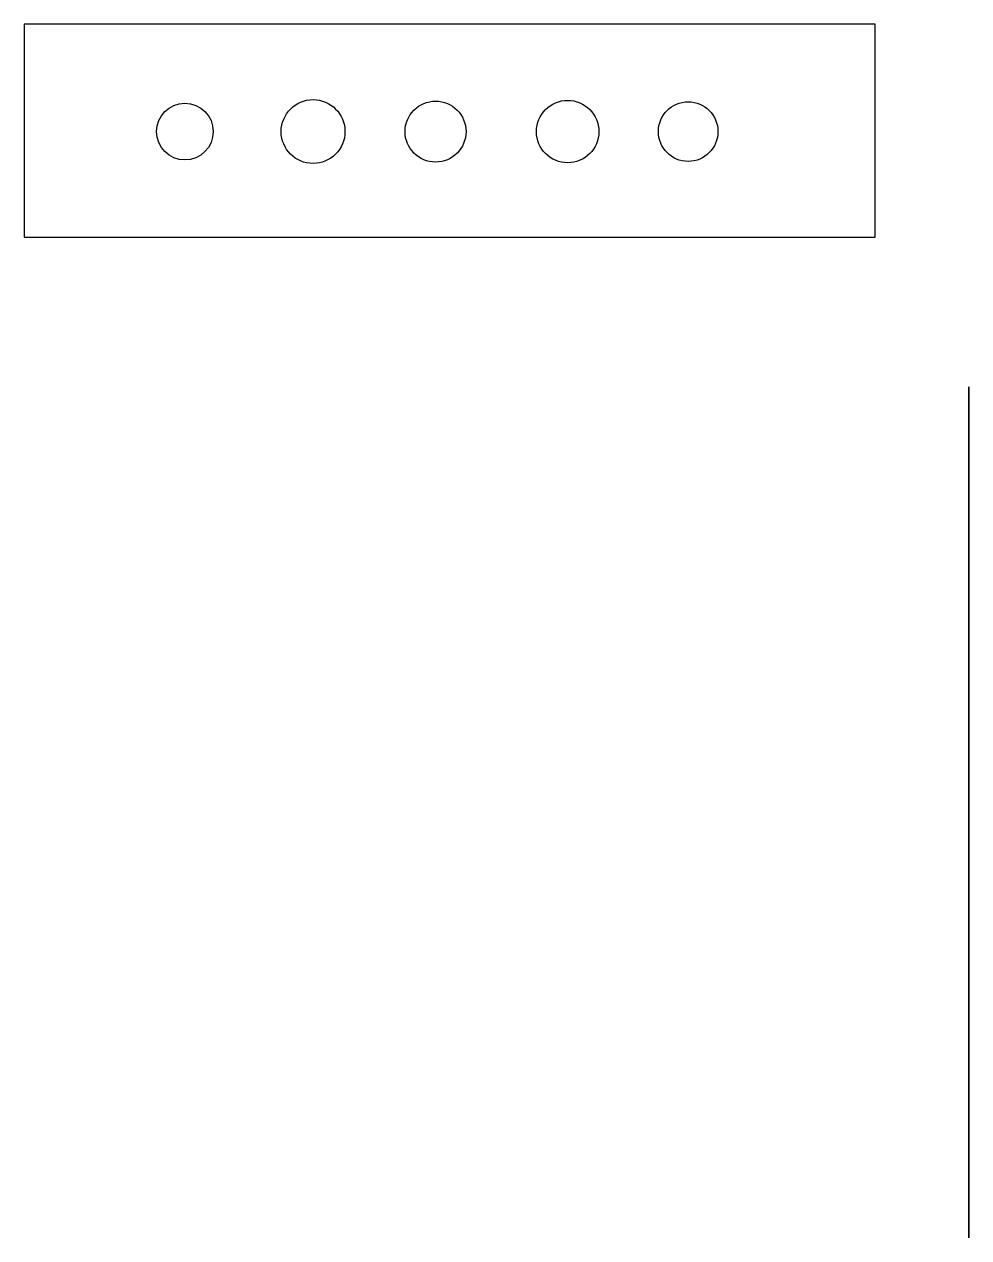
# Model space of a CAD drawing. Header units: millimetres. Extents: x -66.6 to 0, y -66.6 to 19.
import ezdxf

# ---------------------------------------------------------------- set-up
doc = ezdxf.new("R2010")
doc.units = ezdxf.units.MM

msp = doc.modelspace()

# ---------------------------------------------------------------- linework, layer by layer
for p, q in [((-6.588, 18.965), (-66.588, 18.965)), ((-66.588, 18.965), (-66.588, 3.965)), ((-6.588, 3.965), (-6.588, 18.965)), ((-66.588, 3.965), (-6.588, 3.965)), ((0, -6.588, 18.965), (0, -66.588, 18.965)), ((0, -66.588, 3.965), (0, -6.588, 3.965)), ((0, -6.588, 3.965), (0, -6.588, 18.965)), ((0, -66.588, 18.965), (0, -66.588, 3.965))]:
    msp.add_line(p, q)
for centre, radius in [((-55.265, 11.4), 2), ((-46.226, 11.4), 2.25), ((-37.592, 11.4), 2.15), ((-28.276, 11.4), 2.2), ((-19.781, 11.4), 2.1)]:
    msp.add_circle(centre, radius)
at = {"extrusion": (1, 0, 0)}
for centre, radius in [((-19.781, 11.4), 2.1), ((-28.276, 11.4), 2.2), ((-37.592, 11.4), 2.15), ((-46.226, 11.4), 2.25), ((-55.265, 11.4), 2)]:
    msp.add_circle(centre, radius, dxfattribs=at)

doc.saveas('drawing.dxf')
